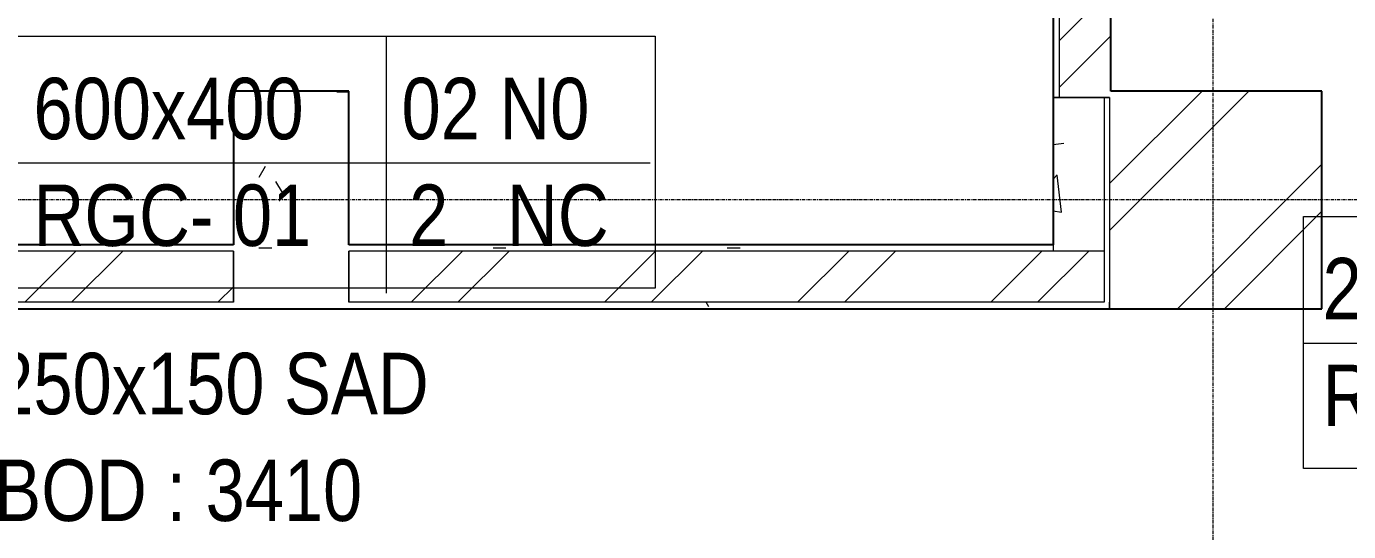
# Model space of a CAD drawing. Header units: inches. Extents: x -83664 to 20107, y -47222 to 19398.
# Drawn here: x -32606 to -27444, y -42560 to -40587 of the extents above; entities that cross this region are included whole.
import ezdxf

# ---------------------------------------------------------------- set-up
doc = ezdxf.new("R2010")
doc.units = ezdxf.units.IN
doc.header["$MEASUREMENT"] = 0
doc.linetypes.add('Grid Line', pattern=[22.225, 12.7, -3.175, 3.175, -3.175])
doc.layers.add('A-DETL', color=7, linetype='Continuous', lineweight=18, true_color=0x00a600)
for name, color, linetype, lineweight in [('A-WALL', 7, 'Continuous', 9), ('A-WALL-PATT', 7, 'Continuous', 25), ('G-ANNO-TEXT', 7, 'Continuous', 9), ('M-HVAC-DUCT-IDEN', 7, 'Continuous', 18), ('S-GRID', 7, 'Continuous', 9)]:
    doc.layers.add(name, color=color, linetype=linetype, lineweight=lineweight)
doc.styles.add('Arial Narrow_21', font='ARIALN.TTF', dxfattribs={"height": 240})
pattern_1 = [(45, (0, 0), (-377.1708, 377.1708), []), (45, (0, 571.5), (-377.1708, 377.1708), [])]
pattern_2 = [(0, (0, 0), (1219.2, 304.8), [50.292, -864.108, 50.292, -864.108, -4876.8]), (0, (0, 0), (1219.2, 304.8), [-1828.8, 50.292, -1778.508, 50.292, -864.108, -2133.6]), (0, (0, 0), (1219.2, 304.8), [-4572, 50.292, -559.308, 50.292, -1473.708]), (120, (457.2, 152.4), (-873.56454, 903.4582), [50.292, -864.108, 50.292, -864.108, -4876.8]), (120, (457.2, 152.4), (-873.56454, 903.4582), [-1828.8, 50.292, -1778.508, 50.292, -864.108, -2133.6]), (120, (457.2, 152.4), (-873.56454, 903.4582), [-4572, 50.292, -559.308, 50.292, -1473.708]), (240, (609.6, 762), (-345.63546, -1208.2582), [50.292, -864.108, 50.292, -864.108, -4876.8]), (240, (609.6, 762), (-345.63546, -1208.2582), [-1828.8, 50.292, -1778.508, 50.292, -864.108, -2133.6]), (240, (609.6, 762), (-345.63546, -1208.2582), [-4572, 50.292, -559.308, 50.292, -1473.708])]

# ---------------------------------------------------------------- blocks, each defined once
blk = doc.blocks.new('SMBZ_Hospital Arch Model_2026_01_29_rvt-1-FIRST FLOOR AC CONDITIONING LAYOUT - PART A')
at = {"layer": 'A-WALL-PATT', "lineweight": 9, "true_color": 0xbbbbbb}
h = blk.add_hatch(dxfattribs=at)
h.set_pattern_fill('FP_13', color=9, style=0, pattern_type=2)
h.set_pattern_definition(pattern_2)
h.paths.add_polyline_path([(122884.4, 57507.7), (122884.4, 58707.7), (122859.4, 58707.7), (122859.4, 57507.7)])
h = blk.add_hatch(dxfattribs=at)
h.set_pattern_fill('FP_12', color=9, style=0, pattern_type=2)
h.set_pattern_definition(pattern_1)
h.paths.add_polyline_path([(123079.4, 57507.7), (123084.4, 57507.7), (123084.4, 58507.7), (122884.4, 58507.7), (122884.4, 57507.7), (123059.4, 57507.7)])
h = blk.add_hatch(dxfattribs=at)
h.set_pattern_fill('FP_13', color=9, style=0, pattern_type=2)
h.set_pattern_definition(pattern_2)
h.paths.add_polyline_path([(120109.4, 56682.7), (120109.4, 57532.7), (119659.4, 57532.7), (119659.4, 56682.7)])
h = blk.add_hatch(dxfattribs=at)
h.set_pattern_fill('FP_12', color=9, style=0, pattern_type=2)
h.set_pattern_definition(pattern_1)
h.paths.add_polyline_path([(123079.4, 56682.7), (123909.4, 56682.7), (123909.4, 57532.7), (123084.4, 57532.7), (123084.4, 57507.7), (123079.4, 57507.7), (123079.4, 56707.7)])
h = blk.add_hatch(dxfattribs=at)
h.set_pattern_fill('FP_14', color=9, style=0, pattern_type=2)
h.set_pattern_definition([(50, (0, 0), (1093.1044, -95.634), [114.3, -1257.3]), (355, (0, 0), (-211.4575, 1146.341), [91.44, -1005.84]), (100.451, (91.1, -8), (881.656, 1050.7), [97.14, -1068.54]), (46.184, (0, 304.8), (1626.475, -252.257), [171.45, -1885.95]), (96.636, (135.5, 283.8), (1424.416, 1484.565), [145.71, -1602.81]), (351.184, (0, 304.8), (1424.43, 1484.551), [137.16, -1508.76]), (21, (152.4, 228.6), (909.6863, -613.591), [114.3, -1257.3]), (326, (152.4, 228.6), (370.812, 1105.129), [91.44, -1005.84]), (71.451, (228.2, 177.5), (1280.503, 491.528), [97.14, -1068.54]), (37.5, (0, 0), (18.5313, 507.3303), [50.292, -943.356, 50.292, -970.788, -1009.65]), (37.5, (0, 0), (18.5313, 507.3303), [-2014.728, 50.292, -959.358]), (7.5, (0, 0), (400.9178, 601.0836), [50.292, -531.876, 50.292, -920.496, -384.81]), (7.5, (0, 0), (400.9178, 601.0836), [-1552.956, 50.292, -334.518]), (327.5, (-339.85, 0), (813.5452, -34.3737), [50.292, -330.708, 50.292, -1138.428, -1577.34]), (327.5, (-339.85, 0), (813.5452, -34.3737), [-1569.72, 50.292, -1527.048]), (317.5, (-492.25, 0), (888.7755, 152.56), [50.292, -445.008, 50.292, -739.14, -1120.14]), (317.5, (-492.25, 0), (888.7755, 152.56), [-1284.732, 50.292, -1069.848])])
h.paths.add_polyline_path([(122859.4, 56907.7), (123059.4, 56907.7), (123059.4, 57507.7), (122859.4, 57507.7), (122859.4, 56932.7)])
h = blk.add_hatch(dxfattribs=at)
h.set_pattern_fill('FP_12', color=9, style=0, pattern_type=2)
h.set_pattern_definition(pattern_1)
h.paths.add_polyline_path([(119659.4, 56707.7), (119659.4, 56907.7), (115659.4, 56907.7), (115659.4, 56707.7), (117092, 56707.7)])
h = blk.add_hatch(dxfattribs=at)
h.set_pattern_fill('FP_13', color=9, style=0, pattern_type=2)
h.set_pattern_definition(pattern_2)
h.paths.add_polyline_path([(117092, 56907.7), (119659.4, 56907.7), (119659.4, 56932.7), (115809.4, 56932.7), (115809.4, 56907.7)])
h = blk.add_hatch(dxfattribs=at)
h.set_pattern_fill('FP_13', color=9, style=0, pattern_type=2)
h.set_pattern_definition(pattern_2)
h.paths.add_polyline_path([(120109.4, 56907.7), (122859.4, 56907.7), (122859.4, 56932.7), (120109.4, 56932.7)])
h = blk.add_hatch(dxfattribs=at)
h.set_pattern_fill('FP_12', color=9, style=0, pattern_type=2)
h.set_pattern_definition(pattern_1)
h.paths.add_polyline_path([(123059.4, 56707.7), (123059.4, 56907.7), (120109.4, 56907.7), (120109.4, 56707.7), (121838.8, 56707.7)])
h = blk.add_hatch(dxfattribs=at)
h.set_pattern_fill('FP_13', color=9, style=0, pattern_type=2)
h.set_pattern_definition(pattern_2)
h.paths.add_polyline_path([(115659.4, 56682.7), (119659.4, 56682.7), (119659.4, 56707.7), (115659.4, 56707.7)])
h = blk.add_hatch(dxfattribs=at)
h.set_pattern_fill('FP_13', color=9, style=0, pattern_type=2)
h.set_pattern_definition(pattern_2)
h.paths.add_polyline_path([(123079.4, 56682.7), (123079.4, 56707.7), (120109.4, 56707.7), (120109.4, 56682.7), (121838.8, 56682.7)])
at = {"layer": 'A-WALL', "color": 9, "lineweight": 25, "true_color": 0xbbbbbb}
for p, q in [((122859.4, 58507.7), (122859.4, 57507.7)), ((123084.4, 57532.7), (123084.4, 58507.7)), ((120109.4, 57532.7), (119659.4, 57532.7)), ((119659.4, 57532.7), (119659.4, 56932.7)), ((120109.4, 56932.7), (120109.4, 57532.7)), ((123909.4, 57532.7), (123084.4, 57532.7)), ((123909.4, 56682.7), (123909.4, 57532.7)), ((122859.4, 57507.7), (122859.4, 56932.7)), ((119659.4, 56932.7), (115834.4, 56932.7)), ((122859.4, 56932.7), (120109.4, 56932.7)), ((115659.4, 56682.7), (119659.4, 56682.7)), ((119659.4, 56682.7), (120109.4, 56682.7)), ((120109.4, 56682.7), (123079.4, 56682.7)), ((123079.4, 56682.7), (123909.4, 56682.7))]:
    blk.add_line(p, q, dxfattribs=at)
at = {"layer": 'A-WALL', "color": 9, "true_color": 0xbbbbbb}
for p, q in [((122859.4, 58507.7), (122859.4, 57507.7)), ((122884.4, 57507.7), (122884.4, 58507.7)), ((123084.4, 57532.7), (123084.4, 58507.7)), ((119659.4, 56932.7), (119659.4, 57532.7)), ((119659.4, 57532.7), (120109.4, 57532.7)), ((120109.4, 57532.7), (120109.4, 56932.7)), ((123084.4, 57532.7), (123909.4, 57532.7)), ((123909.4, 57532.7), (123909.4, 56682.7)), ((122859.4, 57507.7), (122884.4, 57507.7)), ((122884.4, 57507.7), (122859.4, 57507.7)), ((122859.4, 57507.7), (122859.4, 56932.7)), ((122884.4, 57507.7), (123059.4, 57507.7)), ((123059.4, 57507.7), (122884.4, 57507.7)), ((123059.4, 57507.7), (123079.4, 57507.7)), ((123079.4, 57507.7), (123059.4, 57507.7)), ((123059.4, 57507.7), (123059.4, 56932.7)), ((123079.4, 57507.7), (123079.4, 56932.7)), ((119659.4, 56907.7), (115809.4, 56907.7)), ((119659.4, 56932.7), (115834.4, 56932.7)), ((119659.4, 56907.7), (119659.4, 56707.7)), ((119659.4, 56707.7), (119659.4, 56907.7)), ((122859.4, 56932.7), (120109.4, 56932.7)), ((120109.4, 56707.7), (120109.4, 56907.7)), ((122859.4, 56907.7), (120109.4, 56907.7)), ((120109.4, 56907.7), (120109.4, 56707.7)), ((122859.4, 56932.7), (122859.4, 56907.7)), ((123059.4, 56907.7), (122859.4, 56907.7)), ((123059.4, 56907.7), (122859.4, 56907.7)), ((123059.4, 56932.7), (123059.4, 56907.7)), ((123059.4, 56907.7), (123059.4, 56707.7)), ((123079.4, 56932.7), (123079.4, 56707.7)), ((119659.4, 56707.7), (115659.4, 56707.7)), ((123059.4, 56707.7), (120109.4, 56707.7)), ((123079.4, 56707.7), (123079.4, 56682.7)), ((123079.4, 56682.7), (123079.4, 56707.7)), ((115659.4, 56682.7), (119659.4, 56682.7)), ((120109.4, 56682.7), (119659.4, 56682.7)), ((120109.4, 56682.7), (123079.4, 56682.7)), ((123909.4, 56682.7), (123079.4, 56682.7))]:
    blk.add_line(p, q, dxfattribs=at)

msp = doc.modelspace()

# ---------------------------------------------------------------- linework, layer by layer
at = {"layer": 'A-DETL', "color": 7, "lineweight": 9}
for p, q in [((-31201.2, -40628.4), (-31201.2, -41628.4)), ((-32654.1, -41120.5), (-30170.7, -41120.5)), ((-27620.8, -41823.9), (-25340.8, -41823.9))]:
    msp.add_line(p, q, dxfattribs=at)
at = {"layer": 'G-ANNO-TEXT', "flags": 128}
for points in [[(-32653.3, -40625.5), (-30151.3, -40625.5), (-30151.3, -41609.5), (-32653.3, -41609.5)], [(-27620, -41328.9), (-25337, -41328.9), (-25337, -42312.9), (-27620, -42312.9)]]:
    msp.add_lwpolyline(points, close=True, dxfattribs=at)
at = {"layer": 'S-GRID', "color": 254, "linetype": 'Grid Line', "true_color": 0xdcdcdc}
for p, q in [((-27972.3, -44103.7), (-27972.3, 15149.1)), ((20106.7, -41264.5), (-81517, -41264.5))]:
    msp.add_line(p, q, dxfattribs=at)

# ---------------------------------------------------------------- block references
at = {"lineweight": 5}
msp.add_blockref('SMBZ_Hospital Arch Model_2026_01_29_rvt-1-FIRST FLOOR AC CONDITIONING LAYOUT - PART A', (-151456.7, -98372.2), dxfattribs=at)

# ---------------------------------------------------------------- texts
at = {"layer": 'G-ANNO-TEXT', "char_height": 240, "attachment_point": 1, "style": 'Arial Narrow_21'}
for s, insert, width in [('600x400     02 N0', (-32578.3, -40787.9), 2729.746), ('RGC- 01     2   NC', (-32578.3, -41204.6), 2837.974), ('225x225  01 N0', (-27545, -41491.3), 2441.138), ('RD-02      20 NC', (-27545, -41908), 2573.417)]:
    msp.add_mtext(s, dxfattribs=dict(at, insert=insert, width=width))
at = {"layer": 'M-HVAC-DUCT-IDEN', "lineweight": 9, "char_height": 240, "attachment_point": 1, "style": 'Arial Narrow_21'}
for s, insert, width in [('250x150 SAD', (-32731.4, -41861.7), 2128.48), ('BOD : 3410', (-32731.4, -42278.5), 1803.797)]:
    msp.add_mtext(s, dxfattribs=dict(at, insert=insert, width=width))

doc.saveas('drawing.dxf')
